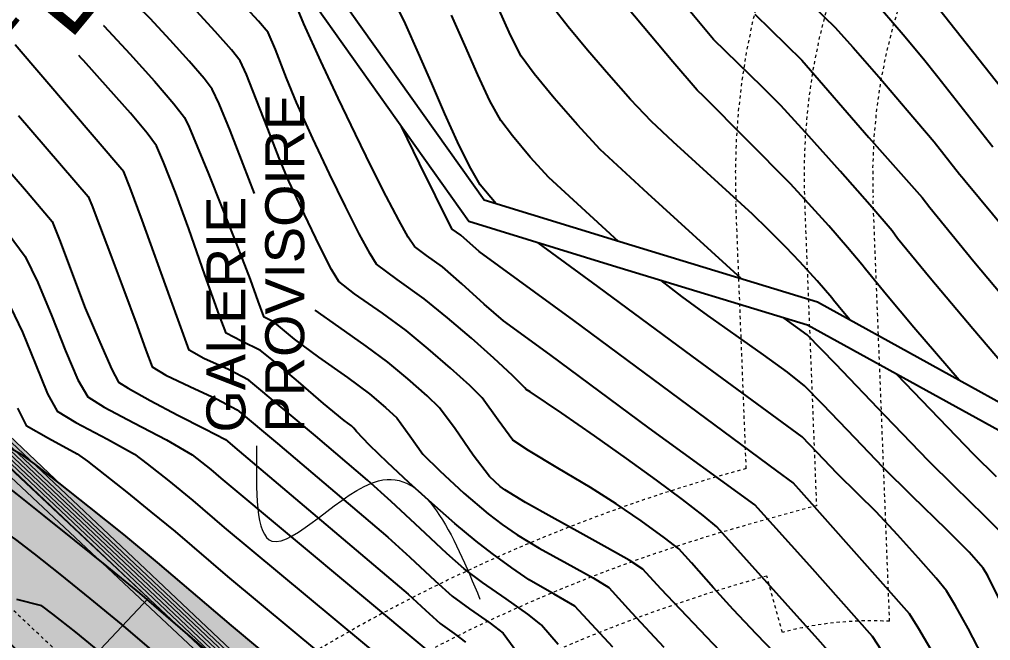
# Model space of a CAD drawing. Extents: x 62344 to 62624, y 108620 to 109406.
# Drawn here: x 62402.72 to 62433.85, y 108858.75 to 108878.67 of the extents above; entities that cross this region are included whole.
import ezdxf
from ezdxf.enums import TextEntityAlignment as Align

# ---------------------------------------------------------------- set-up
doc = ezdxf.new("R2018")
doc.units = 0
doc.header["$LTSCALE"] = 0.039369
doc.header["$MEASUREMENT"] = 0
for name, pattern in [('NASCOSTA', [9.525, 6.35, -3.175]), ('TRATTEGGIATA', [0.75, 0.5, -0.25]), ('TRATTOPUNTO2', [0.5, 0.25, -0.125, 0, -0.125])]:
    doc.linetypes.add(name, pattern=pattern)
for name, color, linetype in [('coordinate', 2, 'Continuous'), ('curve livello 1m', 2, 'Continuous'), ('curve livello 5m', 7, 'Continuous'), ('LIN010TR', 2, 'NASCOSTA'), ('LIN018CO', 6, 'Continuous'), ('LIN025CO', 7, 'Continuous'), ('LIN035CO', 1, 'Continuous'), ('Strade', 7, 'Continuous'), ('TEXT018', 143, 'Continuous'), ('TEXT035', 1, 'Continuous'), ('TEXT050', 3, 'Continuous'), ('TRATTCOLO-30', 253, 'Continuous'), ('TRATTCOLO-7', 51, 'Continuous')]:
    doc.layers.add(name, color=color, linetype=linetype)
doc.layers.add('LIN070CO', color=4, linetype='Continuous', lineweight=70)
doc.styles.add('ARIAL', font='arial.ttf')

# ---------------------------------------------------------------- blocks, each defined once
blk = doc.blocks.new('*U37')
at = {"layer": 'LIN070CO'}
for p, q in [((3.379, 0.5902), (3.3923, 0.0904)), ((-3.8275, -0.102), (-3.8408, 0.3979)), ((3.3923, 0.0904), (1.8929, 0.0504)), ((-2.328, -0.062), (-3.8275, -0.102))]:
    blk.add_line(p, q, dxfattribs=at)
at = {"layer": 'TEXT018', "lineweight": 30}
blk.add_attdef('RIF2', text='', height=0.18, rotation=1.52582, dxfattribs=at).set_placement((3.2464, -0.0636), align=Align.TOP_RIGHT)
blk.add_attdef('RIF1', text='', height=0.18, rotation=1.52582, dxfattribs=at).set_placement((-3.6735, -0.2479), align=Align.TOP_LEFT)
at = {"layer": 'TEXT050', "lineweight": 30}
blk.add_attdef('SEZ2', text='', height=0.4, rotation=1.52582, dxfattribs=at).set_placement((3.2384, 0.2363), align=Align.BOTTOM_RIGHT)
blk.add_attdef('SEZ1', text='', height=0.4, rotation=1.52582, dxfattribs=at).set_placement((-3.6815, 0.052), align=Align.BOTTOM_LEFT)
blk = doc.blocks.new('*U10')
at = {"layer": 'LIN018CO'}
blk.add_hatch(color=256, dxfattribs=at).paths.add_polyline_path([(-0.2456, 0.1287), (-0.2414, 0.2486), (0.0042, 0.1199)])
for p, q in [((-0.2456, 0.1287), (-0.2414, 0.2486)), ((-0.2414, 0.2486), (0.0042, 0.1199)), ((0.0042, 0.1199), (-1.8351, 0.1844))]:
    blk.add_line(p, q, dxfattribs=at)
at = {"layer": 'TEXT035', "lineweight": 30, "flags": 52}
blk.add_attdef('VALORE_AD', text='', height=0.25, rotation=357.99202, dxfattribs=at).set_placement((-0.3119, 0.191), align=Align.BOTTOM_RIGHT)
blk = doc.blocks.new('A$C2B494690')
at = {"layer": 'TRATTCOLO-30', "linetype": 'Continuous', "lineweight": 0}
h = blk.add_hatch(color=256, dxfattribs=at)
h.dxf.hatch_style = 1
h.paths.add_polyline_path([(-40.61, 39.336), (-41.899, 43.015), (-66.455, 66.058), (-67.606, 64.67)])
h.paths.add_polyline_path([(-41.899, 43.015), (-42.042, 43.423), (-44.191, 49.553), (-64.409, 68.527), (-66.455, 66.058)])
edge = h.paths.add_edge_path()
edge.add_line((-50.996, 46.34), (-47.539, 39.813))
edge.add_arc((-27.515, 52.449), 23.678, 212.2534, 237.1824)
edge.add_line((-40.347, 32.55), (-26.43, 22.856))
edge.add_line((-26.43, 22.856), (-11.65, 11.983))
edge.add_line((-11.65, 11.983), (-9.098, 9.891))
edge.add_line((-9.098, 9.891), (-3.832, 8.518))
edge.add_line((-3.832, 8.518), (-1.98, 7.761))
edge.add_line((-1.98, 7.761), (-0.924, 6.963))
edge.add_line((-0.924, 6.963), (0, 5.413))
edge.add_line((0, 5.413), (-0.243, 7.277))
edge.add_line((-0.243, 7.277), (-6.417, 13.284))
edge.add_line((-6.417, 13.284), (-10.248, 15.297))
edge.add_line((-10.248, 15.297), (-24.392, 25.702))
edge.add_line((-24.392, 25.702), (-38.4, 35.459))
edge.add_line((-38.4, 35.459), (-39.524, 37.214))
edge.add_line((-39.524, 37.214), (-40.326, 36.327))
edge.add_line((-40.326, 36.327), (-40.326, 36.327))
edge.add_line((-40.326, 36.327), (-50.996, 46.34))
h.paths.add_polyline_path([(-68.565, 63.513), (-51.718, 47.703), (-50.996, 46.34), (-40.326, 36.327), (-39.524, 37.214), (-40.282, 38.399), (-40.61, 39.336), (-67.606, 64.67)])
h.paths.add_polyline_path([(-72.475, 68.46), (-73.472, 67.093), (-68.565, 63.513), (-67.606, 64.67)])
h.paths.add_polyline_path([(-71.527, 69.759), (-69.639, 72.343), (-69.653, 72.353), (-71.527, 69.759)])
h.paths.add_polyline_path([(-68.024, 71.164), (-69.911, 68.58), (-66.455, 66.058), (-64.409, 68.527)])
h.paths.add_polyline_path([(-71.998, 69.112), (-71.526, 69.759), (-71.527, 69.759)])
h.paths.add_polyline_path([(-69.911, 68.58), (-70.385, 67.931), (-71.998, 69.112), (-72.475, 68.46), (-67.606, 64.67), (-66.455, 66.058)])
at = {"layer": 'TRATTCOLO-7', "linetype": 'Continuous', "lineweight": 0}
h = blk.add_hatch(color=256, dxfattribs=at)
h.dxf.hatch_style = 1
h.paths.add_polyline_path([(-69.27, 72.853), (-69.641, 72.344), (-64.409, 68.527), (-44.191, 49.553), (-40.282, 38.399), (-38.4, 35.459), (-24.392, 25.702), (-10.248, 15.297), (-6.417, 13.284), (-0.183, 7.219), (-0.16, 7.355), (-2.384, 9.614), (-2.74, 10.104), (-3.098, 10.595), (-4.658, 12.113), (-6.162, 13.576), (-10.055, 15.658), (-21.171, 23.895), (-23.469, 25.473), (-38.058, 35.801), (-39.384, 37.959), (-40.688, 41.528), (-43.607, 49.928), (-45.464, 51.684), (-46.23, 52.715), (-46.852, 53.536), (-47.407, 54.257), (-47.836, 54.799), (-48.078, 55.087), (-49.408, 56.197), (-50.738, 57.306), (-53.101, 59.335), (-54.189, 60.225), (-55.281, 61.104), (-56.16, 61.801), (-58.708, 64.211), (-63.65, 68.733), (-63.989, 69.032)])
at = {"linetype": 'Continuous', "lineweight": 0, "elevation": 323.7, "flags": 128}
blk.add_lwpolyline([(-0.189, 5.388), (-0.424, 7.187), (-6.53, 13.128), (-10.349, 15.134), (-24.503, 25.547), (-38.54, 35.324), (-40.454, 38.314), (-44.355, 49.446), (-64.531, 68.38), (-68.159, 71.03)], dxfattribs=at)
at = {"layer": 'curve livello 1m', "linetype": 'Continuous', "lineweight": 0, "elevation": 323.7, "flags": 128}
for points in [[(-9.19, 14.741), (-10.237, 15.32), (-24.301, 25.831), (-38.201, 35.65), (-39.99, 38.536), (-43.886, 49.747), (-64.113, 68.88), (-69.769, 73.186), (-69.984, 72.892)], [(-6.37, 13.338), (-10.183, 15.404), (-24.243, 25.912), (-38.126, 35.72), (-39.899, 38.579), (-43.8, 49.803), (-64.049, 68.957), (-69.779, 73.221)], [(-29.643, 29.36), (-38.349, 35.51), (-40.172, 38.45), (-44.059, 49.636), (-64.242, 68.726), (-69.726, 72.906), (-71.451, 70.542)], [(-19.422, 22.046), (-24.36, 25.751), (-38.275, 35.58), (-40.081, 38.493), (-43.973, 49.692), (-64.178, 68.803), (-69.747, 73.046), (-70.717, 71.717)], [(-53.388, 58.184), (-64.37, 68.572), (-69.683, 72.626), (-72.703, 68.486)], [(-39.524, 37.214), (-40.262, 38.406), (-44.146, 49.58), (-64.306, 68.649), (-69.704, 72.766), (-72.095, 69.489)], [(-63.65, 68.733), (-43.704, 49.866), (-39.798, 38.628), (-39.384, 37.959)], [(-53.388, 58.184), (-57.836, 53.444)]]:
    blk.add_lwpolyline(points, dxfattribs=at)
at = {"layer": 'LIN018CO', "linetype": 'TRATTOPUNTO2', "lineweight": 0, "ltscale": 5, "elevation": 323.7, "flags": 128}
blk.add_lwpolyline([(-4.743, 8.755), (-20.592, 20.739), (-30.817, 28.052), (-39.061, 33.926, -0.11239), (-44.961, 41.457), (-48.38, 49.008), (-66.4, 65.968), (-71.561, 69.662)], format="xyb", dxfattribs=at)
at = {"layer": 'LIN035CO', "linetype": 'Continuous', "lineweight": 0, "elevation": 323.7, "flags": 128}
for points in [[(-44.191, 49.553), (-64.409, 68.527), (-69.639, 72.346)], [(-58.708, 64.211), (-56.16, 61.801)], [(-45.464, 51.684), (-46.23, 52.715), (-46.852, 53.536), (-47.407, 54.257), (-47.836, 54.799), (-48.078, 55.087), (-49.408, 56.197), (-50.738, 57.306), (-53.101, 59.335), (-54.189, 60.225), (-55.281, 61.104), (-56.16, 61.801)]]:
    blk.add_lwpolyline(points, dxfattribs=at)
at = {"xscale": 5, "yscale": 5, "zscale": 5, "rotation": 138.8272271751645}
blk.add_blockref('*U10', (-63.647, 63.012, 323.7), dxfattribs=at)

msp = doc.modelspace()

# ---------------------------------------------------------------- linework, layer by layer
at = {"layer": 'curve livello 1m', "flags": 128}
for points in [[(62434.93013, 108875.55202), (62431.45846, 108879.95973)], [(62427.81049, 108879.44721), (62428.8616, 108878.42163), (62429.44285, 108877.77844), (62430.26598, 108876.83605), (62431.18193, 108875.76687), (62432.04165, 108874.74334), (62432.04165, 108874.74334), (62432.85967, 108873.71381), (62432.92609, 108873.62949), (62432.98215, 108873.56409), (62433.03223, 108873.5036), (62437.04472, 108868.65811)], [(62404.90773, 108878.98184), (62405.43866, 108878.45957), (62405.43866, 108878.45957), (62406.2689, 108877.57105), (62407.05541, 108876.69506), (62407.67743, 108875.96892), (62408.01426, 108875.52995), (62408.01426, 108875.52995), (62408.16034, 108875.22262), (62408.42722, 108874.59501), (62408.78568, 108873.71938), (62409.20649, 108872.668), (62409.66045, 108871.51312), (62410.11831, 108870.32701), (62410.11831, 108870.32701), (62410.3649, 108869.63655), (62410.54306, 108869.14812), (62410.54306, 108869.14812), (62410.83098, 108869.00255), (62411.53214, 108868.41516), (62412.3126, 108867.8421), (62413.23742, 108867.18535), (62413.94905, 108866.65878), (62413.94905, 108866.65878), (62414.45564, 108866.22953), (62414.81659, 108865.89037), (62414.81659, 108865.89037), (62415.23352, 108865.3168), (62415.65648, 108864.73288), (62415.65648, 108864.73288), (62416.19709, 108864.18889), (62416.97073, 108863.47778), (62417.7453, 108862.81289), (62417.7453, 108862.81289), (62418.19505, 108862.47174), (62418.67394, 108862.13881), (62418.67394, 108862.13881), (62419.38553, 108861.71839), (62420.28206, 108861.22308), (62421.10954, 108860.76276), (62421.614, 108860.44734), (62421.614, 108860.44734), (62422.34723, 108859.65448), (62423.37651, 108858.53543)], [(62428.88854, 108858.14364), (62428.31529, 108858.79012), (62425.07827, 108862.39767), (62424.64171, 108862.75978), (62423.9786, 108863.27034), (62423.14125, 108863.89149), (62422.18198, 108864.58539), (62421.15313, 108865.31419), (62420.10701, 108866.04003), (62419.09595, 108866.72508), (62418.96572, 108866.80521), (62418.92685, 108866.85877), (62418.53251, 108867.25433), (62417.93544, 108867.8063), (62417.21305, 108868.44615), (62416.44273, 108869.1053), (62415.70188, 108869.71522), (62414.83754, 108870.33624), (62414.17254, 108870.8266), (62413.96374, 108871.15791), (62413.61947, 108871.79805), (62413.17545, 108872.67506), (62412.66738, 108873.71699), (62412.13096, 108874.85187), (62411.60189, 108876.00774), (62411.28271, 108876.79201), (62410.9274, 108877.70665), (62410.69494, 108878.25048), (62410.39134, 108878.61939), (62409.87943, 108879.17809)], [(62430.36353, 108858.41705), (62430.07124, 108858.87573), (62430.07124, 108858.87573), (62428.05405, 108861.15057), (62426.29985, 108863.10556), (62422.90588, 108865.56064), (62419.72292, 108867.92199), (62418.23799, 108869.00524), (62417.61798, 108869.54532), (62416.90318, 108870.19685), (62416.28616, 108870.73403), (62415.77693, 108871.09991), (62415.38515, 108871.3888), (62415.18878, 108871.68743), (62414.8805, 108872.23936), (62414.48106, 108873.00278), (62414.01123, 108873.93586), (62413.49174, 108874.99675), (62412.94337, 108876.14364), (62412.38686, 108877.33468), (62411.84297, 108878.52805), (62411.5885, 108879.15732)], [(62425.86728, 108870.34985), (62422.86758, 108873.08935), (62421.33732, 108874.49703), (62420.60954, 108875.2888), (62419.8671, 108876.14677), (62419.22838, 108876.93024), (62418.81177, 108877.49852), (62418.46026, 108878.16983), (62418.05881, 108879.07251)], [(62429.34878, 108869.03008), (62429.12182, 108869.30151), (62428.81976, 108869.67085), (62428.76793, 108869.73916), (62428.28974, 108870.2927), (62427.73952, 108870.89906), (62427.28504, 108871.37025), (62426.72142, 108871.93799), (62426.21774, 108872.43196), (62423.68103, 108874.74862), (62422.97929, 108875.39415), (62422.31541, 108876.10783), (62421.6181, 108876.89136), (62420.93611, 108877.68681), (62420.31818, 108878.43625), (62419.81307, 108879.08174)], [(62432.84102, 108867.10234), (62431.3966, 108868.78899), (62431.3966, 108868.78899), (62430.52109, 108869.83605), (62429.84658, 108870.66079), (62429.73084, 108870.81334), (62429.27086, 108871.35592), (62428.66303, 108872.0494), (62428.01498, 108872.77238), (62427.43437, 108873.40343), (62424.65644, 108876.20165), (62424.44992, 108876.40365), (62423.67255, 108877.30888), (62422.21456, 108879.04785)], [(62430.38454, 108878.95546), (62431.04553, 108878.19091), (62431.69998, 108877.41455), (62431.69998, 108877.41455), (62432.15907, 108876.83677), (62433.92811, 108874.59076)], [(62421.74979, 108858.53247), (62420.52643, 108859.85532), (62419.86482, 108860.24066), (62419.06602, 108860.69553), (62418.50545, 108861.07845), (62417.87394, 108861.53685), (62417.36093, 108861.93321), (62416.67625, 108862.50853), (62415.93873, 108863.15402), (62415.20164, 108863.82073), (62414.51825, 108864.45969), (62413.94182, 108865.02195), (62413.52563, 108865.45853), (62413.4465, 108865.56757), (62413.36477, 108865.63997), (62413.13708, 108865.80543), (62412.47466, 108866.35229), (62411.66452, 108867.04702), (62410.9202, 108867.68263), (62410.45524, 108868.05214), (62409.84442, 108868.35274), (62409.35398, 108868.60892), (62409.12703, 108869.19365), (62408.67253, 108870.4771), (62408.1526, 108871.95373), (62407.72935, 108873.11802), (62407.34385, 108874.09935), (62407.1207, 108874.6231), (62406.82262, 108875.02067), (62406.28145, 108875.66548), (62405.5731, 108876.4712), (62404.77345, 108877.3515), (62403.9584, 108878.22006), (62403.4622, 108878.70389)], [(62427.23255, 108858.03957), (62426.35426, 108858.95313), (62425.59848, 108859.7486), (62424.97608, 108860.4415), (62424.2616, 108861.24645), (62423.85668, 108861.68978), (62423.40026, 108862.04811), (62422.65777, 108862.5852), (62421.85196, 108863.13992), (62421.02658, 108863.65568), (62419.98128, 108864.28009), (62419.04434, 108864.84328), (62418.54403, 108865.17537), (62418.07305, 108865.81598), (62417.55677, 108866.53597), (62417.1577, 108866.93045), (62416.54193, 108867.48953), (62415.82378, 108868.11194), (62415.1176, 108868.69641), (62414.35921, 108869.25044), (62413.46834, 108869.87422), (62412.95994, 108870.26439), (62412.73212, 108870.64838), (62412.33968, 108871.41427), (62411.85759, 108872.41098), (62411.36081, 108873.48743), (62411.05429, 108874.22137), (62410.68604, 108875.1601), (62410.31511, 108876.11747), (62410.00054, 108876.90736), (62409.80138, 108877.34363), (62409.51913, 108877.70072), (62408.99979, 108878.29144), (62408.39917, 108878.93858)], [(62421.92204, 108871.55158), (62419.69535, 108873.59991), (62419.09758, 108874.2574), (62418.52672, 108874.93584), (62418.15403, 108875.43169), (62417.80654, 108876.06241), (62417.41564, 108876.89791), (62417.00013, 108877.8438), (62416.57882, 108878.80569)], [(62426.29556, 108878.84001), (62427.80789, 108877.36442), (62429.95456, 108874.88141), (62431.65666, 108872.96168), (62431.90023, 108872.64067), (62433.31963, 108870.90512), (62435.16201, 108868.70173)], [(62419.99092, 108858.62006), (62419.45418, 108859.24355), (62419.43733, 108859.26732), (62419.01694, 108859.59873), (62418.32238, 108860.0864), (62417.57011, 108860.61109), (62416.97656, 108861.05353), (62416.42894, 108861.54313), (62415.56994, 108862.34128), (62414.6412, 108863.20613), (62413.88437, 108863.8958), (62412.21143, 108865.3157), (62410.0795, 108867.10172), (62409.42093, 108867.44158), (62408.63743, 108867.79849), (62408.1649, 108868.06971), (62407.54515, 108869.77946), (62406.66251, 108872.23954), (62406.27425, 108873.27497), (62406.07529, 108873.78349), (62402.58383, 108877.86035)], [(62402.6982, 108875.59094), (62404.92565, 108872.99003), (62405.04057, 108872.71299), (62405.29364, 108872.06017), (62405.647, 108871.13109), (62406.06279, 108870.02531), (62406.50315, 108868.84237), (62406.50315, 108868.84237), (62406.78083, 108868.06841), (62406.97581, 108867.53051), (62406.97581, 108867.53051), (62407.41496, 108867.25784), (62408.19068, 108866.89592), (62409.04096, 108866.50649), (62409.70376, 108866.1513), (62409.70376, 108866.1513), (62410.99203, 108865.07205), (62414.53211, 108862.06743), (62415.2378, 108861.42091), (62416.0517, 108860.66239), (62416.5922, 108860.17385), (62416.5922, 108860.17385), (62417.15006, 108859.76473), (62417.81047, 108859.30528), (62418.23162, 108858.98383), (62418.23162, 108858.98383), (62418.58714, 108858.50722)], [(62434.13366, 108854.19526), (62433.54175, 108855.40305), (62432.98599, 108856.51937), (62432.51151, 108857.43357), (62432.51151, 108857.43357), (62432.01775, 108858.32552), (62431.55198, 108859.1308), (62431.25393, 108859.60781), (62431.25393, 108859.60781), (62427.79281, 108863.51102), (62427.52144, 108863.81345), (62426.9964, 108864.19325), (62420.49446, 108869.01685), (62417.46114, 108871.22964), (62416.87043, 108871.75285), (62416.59775, 108871.95101), (62416.43463, 108872.26061), (62416.05765, 108873.01403), (62415.54321, 108874.05726), (62414.96773, 108875.2363)], [(62408.68107, 108856.97606), (62406.00187, 108859.27637), (62404.99211, 108860.10284), (62404.03134, 108860.87747), (62403.20779, 108861.53029), (62402.60969, 108861.99137), (62402.32528, 108862.19076), (62401.36718, 108862.36448), (62400.52506, 108862.54342), (62400.30806, 108862.95366), (62400.00641, 108863.5351), (62399.5074, 108864.42043), (62399.01491, 108865.26645), (62398.67668, 108865.81937), (62397.98816, 108866.80384), (62396.92081, 108868.26347), (62395.67306, 108869.93027), (62394.44336, 108871.53628), (62394.0241, 108872.05107), (62393.32802, 108872.56685), (62392.42184, 108873.22968), (62390.32311, 108874.88711)], [(62402.36278, 108871.80689), (62402.90713, 108871.06405), (62403.31363, 108870.23064), (62403.75955, 108869.15426), (62404.20287, 108868.04535), (62404.60159, 108867.11434), (62404.9137, 108866.57167), (62404.9137, 108866.57167), (62405.43665, 108866.23248), (62406.38662, 108865.73069), (62407.4362, 108865.18353), (62408.25796, 108864.70824), (62408.25796, 108864.70824), (62408.85966, 108864.23128), (62409.18145, 108863.955), (62415.82014, 108858.41613)], [(62434.18446, 108859.98283), (62433.75906, 108860.8304), (62433.61933, 108861.07198), (62433.16876, 108861.58011), (62432.43459, 108862.31185), (62431.3369, 108863.38508), (62430.39905, 108864.31257), (62430.39905, 108864.31257), (62429.5067, 108865.23936), (62428.48072, 108866.3165), (62427.89128, 108866.91996), (62427.34111, 108867.35801), (62426.57842, 108867.91528), (62425.69781, 108868.53979), (62424.79392, 108869.17957), (62423.96137, 108869.78264), (62423.29477, 108870.29705)], [(62402.43897, 108869.44759), (62402.82227, 108868.63932), (62403.23913, 108867.61007), (62403.6286, 108866.6652), (62403.92972, 108866.11006), (62403.92972, 108866.11006), (62404.53025, 108865.74292), (62405.55064, 108865.21263), (62406.41428, 108864.72566), (62406.41428, 108864.72566), (62406.8212, 108864.41915), (62407.51521, 108863.86901), (62408.2881, 108863.2403), (62408.2881, 108863.2403), (62409.29023, 108862.37989), (62414.60277, 108857.94747)], [(62434.20756, 108862.19971), (62433.6607, 108862.74747), (62432.69247, 108863.69349), (62431.85974, 108864.51596), (62431.85974, 108864.51596), (62430.47626, 108865.95283), (62428.88563, 108867.62278), (62427.97178, 108868.55836), (62427.97178, 108868.55836), (62427.24117, 108869.09515)], [(62434.04651, 108864.00527), (62433.32042, 108864.71935), (62433.32042, 108864.71935), (62431.9215, 108866.15695), (62430.85063, 108867.28726)], [(62402.66836, 108866.19902), (62402.94574, 108865.64845), (62402.94574, 108865.64845), (62403.66138, 108865.23985), (62404.57059, 108864.74308), (62404.57059, 108864.74308), (62404.90309, 108864.49891), (62405.45944, 108864.06761), (62406.16413, 108863.509), (62406.94166, 108862.88296), (62407.71654, 108862.24932), (62407.71654, 108862.24932), (62409.39901, 108860.80479), (62413.38541, 108857.4788)], [(62401.96176, 108865.18684), (62402.72691, 108864.7605), (62403.19386, 108864.4176), (62403.97518, 108863.81188), (62404.96482, 108863.0274), (62406.05677, 108862.1482), (62407.14498, 108861.25833), (62407.14498, 108861.25833), (62409.50779, 108859.22968), (62412.16805, 108857.01014)], [(62409.72534, 108856.07948), (62406.00187, 108859.27637), (62404.99211, 108860.10284), (62404.03134, 108860.87747), (62403.20779, 108861.53029), (62402.60969, 108861.99137)], [(62407.80934, 108856.26611), (62407.45201, 108856.5496), (62406.8097, 108857.09765), (62406.06034, 108857.74827), (62405.43031, 108858.28539), (62404.53185, 108859.01716), (62403.79535, 108859.60098), (62403.44177, 108859.86169), (62402.63657, 108860.07018)], [(62405.43031, 108858.28539), (62404.53185, 108859.01716), (62403.79535, 108859.60098), (62403.44177, 108859.86169), (62402.63657, 108860.07018)]]:
    msp.add_lwpolyline(points, dxfattribs=at)
at = {"layer": 'curve livello 5m', "flags": 128}
for points in [[(62436.4627, 108864.86959), (62436.36005, 108865.04758), (62436.04786, 108865.54472), (62435.42243, 108866.27768), (62434.2711, 108867.59795), (62433.2793, 108868.74536), (62431.92036, 108870.37059), (62430.87341, 108871.65073), (62430.69375, 108871.88751), (62429.97979, 108872.7297), (62429.03632, 108873.80611), (62428.03043, 108874.92829), (62427.12922, 108875.9078), (62426.52836, 108876.51305), (62424.9722, 108878.03514), (62424.33538, 108878.79468), (62421.48906, 108882.27528), (62419.55824, 108884.68184), (62419.34657, 108884.9697), (62417.46784, 108886.72099), (62414.35613, 108889.54767)], [(62418.00491, 108872.76038), (62417.49629, 108873.36485), (62417.15159, 108873.97142), (62416.77043, 108874.75109), (62416.36348, 108875.6502), (62415.94145, 108876.61509), (62415.51502, 108877.59211), (62415.09487, 108878.52759), (62414.6917, 108879.36788), (62414.3162, 108880.0593), (62413.74174, 108880.84057), (62413.28414, 108881.26713), (62412.45322, 108882.02194), (62411.73766, 108882.67898), (62409.52275, 108884.81703), (62408.27635, 108886.03348)], [(62410.25923, 108873.09158), (62409.89481, 108874.03181), (62409.47476, 108875.11048), (62409.12961, 108875.96307), (62408.90782, 108876.43679), (62408.64772, 108876.77577), (62408.16738, 108877.3365), (62407.56004, 108878.01295), (62406.91891, 108878.69907), (62406.12502, 108879.48002), (62404.65976, 108880.88917), (62404.1072, 108881.41489)], [(62399.39575, 108877.29498), (62402.95122, 108873.15964), (62403.77601, 108872.19657), (62404.03519, 108871.54726), (62404.45761, 108870.40077), (62404.83437, 108869.41387), (62405.29781, 108868.32066), (62405.69163, 108867.43896), (62405.89769, 108867.03328), (62405.89769, 108867.03328), (62406.20859, 108866.84429), (62406.91229, 108866.45219), (62407.79766, 108865.97461), (62407.79766, 108865.97461), (62408.66463, 108865.53883), (62409.32802, 108865.20088), (62409.32802, 108865.20088), (62409.77263, 108864.8284), (62415.17985, 108860.23906), (62415.7402, 108859.72227), (62416.20783, 108859.29417), (62416.20783, 108859.29417), (62416.65524, 108858.97265), (62417.0259, 108858.70035)], [(62394.92282, 108872.86437), (62395.20499, 108872.55345), (62399.03952, 108867.32067), (62400.84727, 108864.87938), (62400.97903, 108864.65305), (62401.03042, 108864.55479), (62401.20879, 108864.51984), (62401.45288, 108864.35546), (62401.94926, 108863.98137), (62402.65102, 108863.43479), (62403.51124, 108862.75291), (62404.48299, 108861.97291), (62405.51936, 108861.13199), (62406.57342, 108860.26735), (62406.57342, 108860.26735), (62409.56799, 108857.69628)], [(62434.53431, 108856.38569), (62433.74653, 108857.95529), (62433.13529, 108859.13199), (62432.7248, 108859.86561), (62432.43663, 108860.3399), (62432.10341, 108860.75178), (62431.54645, 108861.39191), (62430.87136, 108862.1412), (62430.18374, 108862.88055), (62429.61257, 108863.44535), (62428.93837, 108864.10917), (62428.29796, 108864.77714), (62427.81077, 108865.28156), (62424.28786, 108867.86987), (62421.26599, 108870.11171), (62419.3532, 108871.50708)], [(62425.17624, 108858.42217), (62423.28593, 108860.40546), (62422.70157, 108861.03936), (62422.26881, 108861.32311), (62421.56368, 108861.72814), (62420.69929, 108862.2055), (62419.78878, 108862.70625), (62418.94526, 108863.18143), (62418.28185, 108863.5821), (62418.12966, 108863.69257), (62417.78733, 108864.00723), (62417.26774, 108864.69862), (62416.69606, 108865.5393), (62416.18668, 108866.21317), (62415.78954, 108866.59788), (62415.17719, 108867.14025), (62414.53332, 108867.67759), (62413.84091, 108868.19037), (62412.95876, 108868.8089), (62412.19945, 108869.34528)]]:
    msp.add_lwpolyline(points, dxfattribs=at)
at = {"layer": 'LIN010TR', "linetype": 'TRATTOPUNTO2', "lineweight": 0, "ltscale": 5, "flags": 128}
msp.add_lwpolyline([(62427.88569, 108872.8979), (62428.26998, 108863.07603), (62426.20974, 108862.50467, 0.08114781), (62410.52118, 108855.26268), (62403.75203, 108850.68701)], format="xyb", dxfattribs=at)
at = {"layer": 'LIN010TR', "linetype": 'TRATTOPUNTO2', "lineweight": 0, "ltscale": 5}
msp.add_arc((62447.8704, 108873.67983), 20, 134.500361, 182.24063, dxfattribs=at)
at = {"layer": 'LIN018CO', "linetype": 'Continuous', "lineweight": 0}
msp.add_spline([(62410.3289, 108864.99477), (62410.81937, 108861.93868), (62414.23487, 108863.87092), (62417.48694, 108860.08189)], degree=3, dxfattribs=at)
at = {"layer": 'LIN025CO', "linetype": 'TRATTEGGIATA', "lineweight": 0, "ltscale": 2}
for p, q in [((62426.02167, 108864.26778), (62425.68737, 108872.81189)), ((62430.6168, 108859.36667), (62430.084, 108872.98391)), ((62427.17862, 108859.01102), (62426.67741, 108860.81832))]:
    msp.add_line(p, q, dxfattribs=at)
at = {"layer": 'LIN025CO', "linetype": 'TRATTEGGIATA', "lineweight": 0, "ltscale": 2, "flags": 128}
for points in [[(62426.02167, 108864.26778, 0.0824665), (62409.54115, 108856.71252), (62409.35788, 108856.58863)], [(62426.67741, 108860.81832, 0.08114781), (62411.50121, 108853.81283), (62411.33836, 108853.70275)]]:
    msp.add_lwpolyline(points, format="xyb", dxfattribs=at)
at = {"layer": 'LIN025CO', "linetype": 'TRATTEGGIATA', "lineweight": 0, "ltscale": 2}
for centre, radius, start, end in [((62447.8704, 108873.67983), 22.2, 142.422986, 182.24063), ((62447.8704, 108873.67983), 17.8, 134.500361, 182.24063), ((62430.03629, 108848.18172), 11.2, 87.028969, 104.782439)]:
    msp.add_arc(centre, radius, start, end, dxfattribs=at)
at = {"layer": 'Strade', "linetype": 'Continuous', "flags": 128}
for points in [[(62480.2144, 108838.82383), (62474.72821, 108840.507), (62466.9627, 108842.37791), (62460.06951, 108844.0259), (62455.74676, 108846.46816), (62453.18872, 108847.80157), (62450.10713, 108849.3414), (62448.06403, 108851.41037), (62447.27031, 108854.58527), (62442.44987, 108860.09878), (62435.50874, 108865.62974), (62428.30024, 108869.60888), (62421.96649, 108871.53787), (62417.61949, 108872.87932), (62412.54027, 108880.0433), (62403.98924, 108887.87584), (62392.37636, 108895.35302), (62385.79299, 108899.88214), (62378.52755, 108905.26528), (62373.47494, 108907.74043)], [(62480.2144, 108837.98702), (62474.517, 108839.735), (62466.776, 108841.6), (62459.774, 108843.274), (62455.365, 108845.765), (62452.825, 108847.089), (62449.631, 108848.685), (62447.341, 108851.004), (62446.541, 108854.204), (62441.895, 108859.518), (62435.063, 108864.962), (62427.987, 108868.868), (62421.732, 108870.773), (62417.124, 108872.195), (62411.937, 108879.511), (62403.499, 108887.24), (62391.933, 108894.687), (62385.328, 108899.231), (62378.11, 108904.579), (62373.123, 108907.022)]]:
    msp.add_lwpolyline(points, dxfattribs=at)

# ---------------------------------------------------------------- block references
ref = msp.add_blockref('*U37', (62392.64004, 108866.59307, 323.7), dxfattribs=dict(xscale=5, yscale=5, zscale=5, rotation=48.82722717544915))
lines = msp.add_mtext('B', dxfattribs={"layer": 'TEXT050', "insert": (62380.32605, 108852.90828, 323.7), "char_height": 2.5, "attachment_point": 1, "rotation": 50.353044, "bg_fill": 3, "box_fill_scale": 1.2, "bg_fill_color": 256, "bg_fill_transparency": 0})
ref.add_attrib('SEZ1', '', (62380.32605, 108852.90828, 323.7), dxfattribs={"flags": 8}).embed_mtext(lines)
lines = msp.add_mtext('B', dxfattribs={"layer": 'TEXT050', "insert": (62402.41034, 108879.55909, 323.7), "char_height": 2.5, "attachment_point": 1, "rotation": 50.353044, "bg_fill": 3, "box_fill_scale": 1.2, "bg_fill_color": 256, "bg_fill_transparency": 0})
ref.add_attrib('SEZ2', '', (62402.41034, 108879.55909, 323.7), dxfattribs={"flags": 8}).embed_mtext(lines)
at = {"linetype": 'Continuous', "lineweight": 0}
msp.add_blockref('A$C2B494690', (62460.2457, 108801.9233, -323.7), dxfattribs=at)

# ---------------------------------------------------------------- texts
at = {"layer": 'coordinate', "color": 1, "style": 'ARIAL'}
for s, p in [('PROVISOIRE', (62411.85472, 108865.42127)), ('GALERIE', (62409.96811, 108865.42127))]:
    msp.add_text(s, height=1.25, rotation=90, dxfattribs=at).set_placement(p)

doc.saveas('drawing.dxf')
